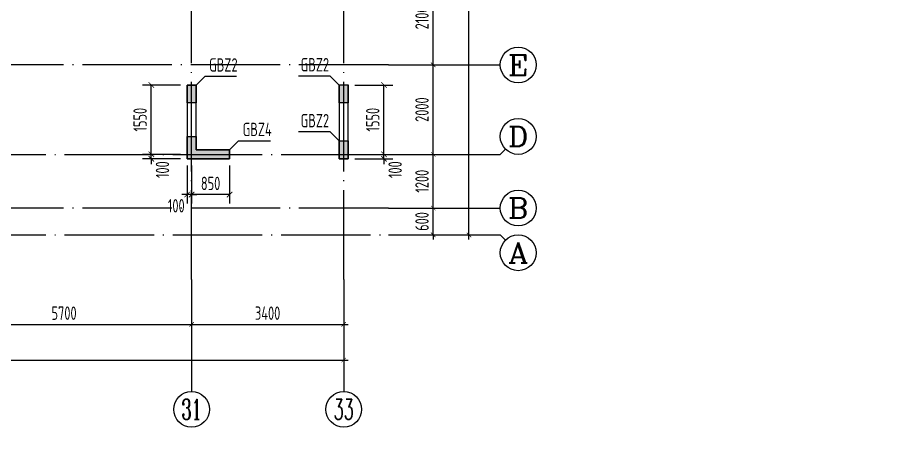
# Model space of a CAD drawing. Extents: x 826826 to 1642106, y -156213 to 399140.
# Drawn here: x 1212855 to 1232476, y 115440 to 125274 of the extents above; entities that cross this region are included whole.
import ezdxf
from ezdxf.enums import TextEntityAlignment as Align

# ---------------------------------------------------------------- set-up
doc = ezdxf.new("R2010")
doc.units = 0
doc.header["$LTSCALE"] = 1000
doc.linetypes.add('DOTE', pattern=[2.42, 2, -0.2, 0.02, -0.2])
doc.layers.get('0').update_dxf_attribs({"linetype": 'CONTINUOUS'})
doc.layers.get('DEFPOINTS').update_dxf_attribs({"linetype": 'CONTINUOUS'})
for name, color, linetype in [('A-AXIS', 1, 'CONTINUOUS'), ('A-DOTE', 10, 'DOTE'), ('AXIS_TEXT', 4, 'CONTINUOUS'), ('S-Q墙实线', 6, 'CONTINUOUS'), ('S-Q墙标注', 3, 'CONTINUOUS'), ('S-X详图填充', 252, 'CONTINUOUS'), ('S-X详图实线', 4, 'CONTINUOUS'), ('S-Y一般标注', 3, 'CONTINUOUS'), ('S-Z柱编号', 6, 'CONTINUOUS'), ('审核', 1, 'CONTINUOUS')]:
    doc.layers.add(name, color=color, linetype=linetype)
doc.styles.add('_TCH_AXIS', font='COMPLEX', dxfattribs={"bigfont": 'GBCBIG'})
doc.styles.add('COMPLEX', font='COMPLEX')
doc.styles.add('TSSD_DIMENSION', font='Tssdeng.shx', dxfattribs={"width": 0.7, "bigfont": 'tssdchn.shx'})
doc.styles.add('TSSD_REIN', font='tssdeng.shx', dxfattribs={"width": 0.7, "height": 300, "bigfont": 'tssdchn.shx'})
doc.styles.add('结构文字', font='zstxt.shx', dxfattribs={"width": 0.7, "bigfont": 'zshz.shx'})
doc.dimstyles.new('STRUCK', dxfattribs={"dimtxt": 400, "dimasz": 121, "dimexe": 200, "dimexo": 150, "dimgap": 115, "dimtad": 1, "dimdec": 0, "dimdsep": 46, "dimtxsty": '结构文字', "dimblk": 'ARCHTICK', "dimcen": 400, "dimclrd": 3, "dimclre": 3, "dimclrt": 7, "dimadec": 0, "dimazin": 0, "dimtfac": 1, "dimtdec": 0, "dimtix": 1, "dimtmove": 2, "dimatfit": 3, "dimldrblk": '_DIMX', "dimfxl": 0, "dimtolj": 1, "dimtzin": 0, "dimarcsym": 0})
doc.dimstyles.new('TSSD_100_100$0', dxfattribs={"dimtxt": 300, "dimasz": 80, "dimexe": 100, "dimexo": 250, "dimgap": 100, "dimtad": 1, "dimdec": 0, "dimzin": 0, "dimdsep": 46, "dimtxsty": 'TSSD_DIMENSION', "dimblk": 'ARCHTICK', "dimcen": 0, "dimdle": 100, "dimclrd": 3, "dimclre": 3, "dimclrt": 7, "dimadec": 0, "dimazin": 0, "dimtfac": 1, "dimtdec": 0, "dimtix": 1, "dimtmove": 2, "dimatfit": 3, "dimldrblk": 'ARCHTICK', "dimfxl": 0, "dimtolj": 1, "dimtzin": 0, "dimarcsym": 0})

# ---------------------------------------------------------------- blocks, each defined once
blk = doc.blocks.new('_ArchTick')
at = {"color": 0, "linetype": 'ByBlock', "const_width": 0.15}
blk.add_lwpolyline([(-0.5, -0.5), (0.5, 0.5)], dxfattribs=at)
blk = doc.blocks.new('*D870')
at = {"layer": 'DEFPOINTS', "color": 0}
for p in [(49700.000008, 3300.000008), (53100.000008, 3300.000008), (53100.000008, 2300.000008)]:
    blk.add_point(p, dxfattribs=at)
at = {"layer": 'S-Y一般标注', "color": 0, "lineweight": -2}
for p, q in [((49700.000008, 3050.000008), (49700.000008, 2200.000008)), ((53100.000008, 3050.000008), (53100.000008, 2200.000008)), ((49600.000008, 2300.000008), (53200.000008, 2300.000008))]:
    blk.add_line(p, q, dxfattribs=at)
at = {"layer": 'S-Y一般标注', "color": 0, "lineweight": -2, "xscale": 100, "yscale": 100, "zscale": 100, "rotation": 180}
blk.add_blockref('_ArchTick', (49700.000008, 2300.000008), dxfattribs=at)
at = {"layer": 'S-Y一般标注', "color": 0, "lineweight": -2, "xscale": 100, "yscale": 100, "zscale": 100}
blk.add_blockref('_ArchTick', (53100.000008, 2300.000008), dxfattribs=at)
at = {"layer": 'S-Y一般标注', "color": 7, "insert": (51400.000008, 2550.000008), "char_height": 300, "attachment_point": 5, "style": 'TSSD_DIMENSION'}
blk.add_mtext('\\A1;3400', dxfattribs=at)
blk = doc.blocks.new('*D871')
at = {"layer": 'DEFPOINTS', "color": 0}
for p in [(44000, 3300), (49700, 3300), (49700, 2300)]:
    blk.add_point(p, dxfattribs=at)
at = {"layer": 'S-Y一般标注', "color": 0, "lineweight": -2}
for p, q in [((44000, 3050), (44000, 2200)), ((49700, 3050), (49700, 2200)), ((43900, 2300), (49800, 2300))]:
    blk.add_line(p, q, dxfattribs=at)
at = {"layer": 'S-Y一般标注', "color": 0, "lineweight": -2, "xscale": 100, "yscale": 100, "zscale": 100, "rotation": 180}
blk.add_blockref('_ArchTick', (44000, 2300), dxfattribs=at)
at = {"layer": 'S-Y一般标注', "color": 0, "lineweight": -2, "xscale": 100, "yscale": 100, "zscale": 100}
blk.add_blockref('_ArchTick', (49700, 2300), dxfattribs=at)
at = {"layer": 'S-Y一般标注', "color": 7, "insert": (46850, 2550), "char_height": 300, "attachment_point": 5, "style": 'TSSD_DIMENSION'}
blk.add_mtext('\\A1;5700', dxfattribs=at)
blk = doc.blocks.new('*D876')
at = {"layer": 'DEFPOINTS', "color": 0}
for p in [(54100.000008, 4900.000008), (55100.000008, 4900.000008), (54100.000008, 4300.000008)]:
    blk.add_point(p, dxfattribs=at)
at = {"layer": 'S-Y一般标注', "color": 0, "lineweight": -2}
for p, q in [((55100.000008, 4900.000008), (55100.000008, 5000.000008)), ((54350.000008, 4900.000008), (55200.000008, 4900.000008)), ((55100.000008, 4300.000008), (55100.000008, 4900.000008)), ((54350.000008, 4300.000008), (55200.000008, 4300.000008)), ((55100.000008, 4300.000008), (55100.000008, 4200.000008))]:
    blk.add_line(p, q, dxfattribs=at)
at = {"layer": 'S-Y一般标注', "color": 0, "lineweight": -2, "xscale": 100, "yscale": 100, "zscale": 100}
for p, rotation in [((55100.000008, 4900.000008), 270), ((55100.000008, 4300.000008), 90)]:
    blk.add_blockref('_ArchTick', p, dxfattribs=dict(at, rotation=rotation))
at = {"layer": 'S-Y一般标注', "color": 7, "insert": (54850.000008, 4600.000008), "char_height": 300, "attachment_point": 5, "rotation": 90, "style": 'TSSD_DIMENSION'}
blk.add_mtext('\\A1;600', dxfattribs=at)
blk = doc.blocks.new('*D877')
at = {"layer": 'DEFPOINTS', "color": 0}
for p in [(54100.000008, 6100.000008), (55100.000008, 6100.000008), (54100.000008, 4900.000008)]:
    blk.add_point(p, dxfattribs=at)
at = {"layer": 'S-Y一般标注', "color": 0, "lineweight": -2}
for p, q in [((54350.000008, 6100.000008), (55200.000008, 6100.000008)), ((55100.000008, 4800.000008), (55100.000008, 6200.000008)), ((54350.000008, 4900.000008), (55200.000008, 4900.000008))]:
    blk.add_line(p, q, dxfattribs=at)
at = {"layer": 'S-Y一般标注', "color": 0, "lineweight": -2, "xscale": 100, "yscale": 100, "zscale": 100}
for p, rotation in [((55100.000008, 6100.000008), 90), ((55100.000008, 4900.000008), 270)]:
    blk.add_blockref('_ArchTick', p, dxfattribs=dict(at, rotation=rotation))
at = {"layer": 'S-Y一般标注', "color": 7, "insert": (54850.000008, 5500.000008), "char_height": 300, "attachment_point": 5, "rotation": 90, "style": 'TSSD_DIMENSION'}
blk.add_mtext('\\A1;1200', dxfattribs=at)
blk = doc.blocks.new('*D878')
at = {"layer": 'DEFPOINTS', "color": 0}
for p in [(54100, 8100), (55100, 8100), (54100, 6100)]:
    blk.add_point(p, dxfattribs=at)
at = {"layer": 'S-Y一般标注', "color": 0, "lineweight": -2}
for p, q in [((54350, 8100), (55200, 8100)), ((55100, 6000), (55100, 8200)), ((54350, 6100), (55200, 6100))]:
    blk.add_line(p, q, dxfattribs=at)
at = {"layer": 'S-Y一般标注', "color": 0, "lineweight": -2, "xscale": 100, "yscale": 100, "zscale": 100}
for p, rotation in [((55100, 8100), 90), ((55100, 6100), 270)]:
    blk.add_blockref('_ArchTick', p, dxfattribs=dict(at, rotation=rotation))
at = {"layer": 'S-Y一般标注', "color": 7, "insert": (54850, 7100), "char_height": 300, "attachment_point": 5, "rotation": 90, "style": 'TSSD_DIMENSION'}
blk.add_mtext('\\A1;2000', dxfattribs=at)
blk = doc.blocks.new('*D879')
at = {"layer": 'DEFPOINTS', "color": 0}
for p in [(54100, 10200), (55100, 10200), (54100, 8100)]:
    blk.add_point(p, dxfattribs=at)
at = {"layer": 'S-Y一般标注', "color": 0, "lineweight": -2}
for p, q in [((55100, 8000), (55100, 10300)), ((54350, 10200), (55200, 10200)), ((54350, 8100), (55200, 8100))]:
    blk.add_line(p, q, dxfattribs=at)
at = {"layer": 'S-Y一般标注', "color": 0, "lineweight": -2, "xscale": 100, "yscale": 100, "zscale": 100}
for p, rotation in [((55100, 10200), 90), ((55100, 8100), 270)]:
    blk.add_blockref('_ArchTick', p, dxfattribs=dict(at, rotation=rotation))
at = {"layer": 'S-Y一般标注', "color": 7, "insert": (54850, 9150), "char_height": 300, "attachment_point": 5, "rotation": 90, "style": 'TSSD_DIMENSION'}
blk.add_mtext('\\A1;2100', dxfattribs=at)
blk = doc.blocks.new('*D887')
at = {"layer": 'DEFPOINTS', "color": 0}
for p in [(54100, 18800), (55900, 18800), (54100, 4300)]:
    blk.add_point(p, dxfattribs=at)
at = {"layer": 'S-Y一般标注', "color": 0, "lineweight": -2}
for p, q in [((55900, 4200), (55900, 18900)), ((54350, 18800), (56000, 18800)), ((54350, 4300), (56000, 4300))]:
    blk.add_line(p, q, dxfattribs=at)
at = {"layer": 'S-Y一般标注', "color": 0, "lineweight": -2, "xscale": 100, "yscale": 100, "zscale": 100}
for p, rotation in [((55900, 18800), 90), ((55900, 4300), 270)]:
    blk.add_blockref('_ArchTick', p, dxfattribs=dict(at, rotation=rotation))
at = {"layer": 'S-Y一般标注', "color": 7, "insert": (55650, 11550), "char_height": 300, "attachment_point": 5, "rotation": 90, "style": 'TSSD_DIMENSION'}
blk.add_mtext('\\A1;14500', dxfattribs=at)
blk = doc.blocks.new('*D918')
at = {"layer": 'DEFPOINTS', "color": 0}
for p in [(4300.000008, 3300.000008), (53100.000008, 3300.000008), (53100.000008, 1500.000008)]:
    blk.add_point(p, dxfattribs=at)
at = {"layer": 'S-Y一般标注', "color": 0, "lineweight": -2}
for p, q in [((4300.000008, 3050.000008), (4300.000008, 1400.000008)), ((53100.000008, 3050.000008), (53100.000008, 1400.000008)), ((4200.000008, 1500.000008), (53200.000008, 1500.000008))]:
    blk.add_line(p, q, dxfattribs=at)
at = {"layer": 'S-Y一般标注', "color": 0, "lineweight": -2, "xscale": 100, "yscale": 100, "zscale": 100, "rotation": 180}
blk.add_blockref('_ArchTick', (4300.000008, 1500.000008), dxfattribs=at)
at = {"layer": 'S-Y一般标注', "color": 0, "lineweight": -2, "xscale": 100, "yscale": 100, "zscale": 100}
blk.add_blockref('_ArchTick', (53100.000008, 1500.000008), dxfattribs=at)
at = {"layer": 'S-Y一般标注', "color": 7, "insert": (28700.000008, 1750.000008), "char_height": 300, "attachment_point": 5, "style": 'TSSD_DIMENSION'}
blk.add_mtext('\\A1;48800', dxfattribs=at)
blk = doc.blocks.new('_AXISO')
blk.add_circle((0, 0), 0.5)
at = {"layer": 'AXIS_TEXT', "style": 'COMPLEX', "width": 1.041667}
blk.add_attdef('A', text='', height=0.56, dxfattribs=at).set_placement((-0.25, -0.28), (0.25, -0.28), align=Align.FIT)
blk = doc.blocks.new('*D660')
at = {"layer": 'DEFPOINTS', "color": 0}
for p in [(1220244, 122216), (1220244, 122116), (1221044, 122216)]:
    blk.add_point(p, dxfattribs=at)
at = {"layer": 'S-Q墙标注', "color": 3, "lineweight": -2}
for p, q in [((1221044, 122216), (1221044, 122337)), ((1220394, 122216), (1221244, 122216)), ((1220394, 122116), (1221244, 122116)), ((1221044, 122116), (1221044, 122216)), ((1221044, 122116), (1221044, 121995))]:
    blk.add_line(p, q, dxfattribs=at)
at = {"layer": 'S-Q墙标注', "color": 3, "lineweight": -2, "xscale": 121, "yscale": 121, "zscale": 121}
for p, rotation in [((1221044, 122216), 270), ((1221044, 122116), 90)]:
    blk.add_blockref('_ArchTick', p, dxfattribs=dict(at, rotation=rotation))
at = {"layer": 'S-Q墙标注', "color": 7, "insert": (1221294, 121874), "char_height": 300, "attachment_point": 5, "rotation": 90, "style": 'TSSD_REIN'}
blk.add_mtext('\\A1;100', dxfattribs=at)
blk = doc.blocks.new('_DIMX')
blk.add_line((-150, 0), (150, 0))
at = {"const_width": 50}
blk.add_lwpolyline([(-70, -70), (70, 70)], dxfattribs=at)
blk = doc.blocks.new('*D661')
at = {"layer": 'DEFPOINTS', "color": 0}
for p in [(1220244, 123766), (1221044, 123766), (1220244, 122216)]:
    blk.add_point(p, dxfattribs=at)
at = {"layer": 'S-Q墙标注', "color": 3, "lineweight": -2}
for p, q in [((1220394, 123766), (1221244, 123766)), ((1221044, 122216), (1221044, 123766)), ((1220394, 122216), (1221244, 122216))]:
    blk.add_line(p, q, dxfattribs=at)
at = {"layer": 'S-Q墙标注', "color": 3, "lineweight": -2, "xscale": 121, "yscale": 121, "zscale": 121}
for p, rotation in [((1221044, 123766), 90), ((1221044, 122216), 270)]:
    blk.add_blockref('_ArchTick', p, dxfattribs=dict(at, rotation=rotation))
at = {"layer": 'S-Q墙标注', "color": 7, "insert": (1220794, 122991), "char_height": 300, "attachment_point": 5, "rotation": 90, "style": 'TSSD_REIN'}
blk.add_mtext('\\A1;1550', dxfattribs=at)
blk = doc.blocks.new('*D662')
at = {"layer": 'DEFPOINTS', "color": 0}
for p in [(1215844, 122216), (1216644, 122216), (1216644, 122116)]:
    blk.add_point(p, dxfattribs=at)
at = {"layer": 'S-Q墙标注', "color": 3, "lineweight": -2}
for p, q in [((1215844, 122216), (1215844, 122337)), ((1216494, 122216), (1215644, 122216)), ((1216494, 122116), (1215644, 122116)), ((1215844, 122116), (1215844, 122216)), ((1215844, 122116), (1215844, 121995))]:
    blk.add_line(p, q, dxfattribs=at)
at = {"layer": 'S-Q墙标注', "color": 3, "lineweight": -2, "xscale": 121, "yscale": 121, "zscale": 121}
for p, rotation in [((1215844, 122216), 270), ((1215844, 122116), 90)]:
    blk.add_blockref('_ArchTick', p, dxfattribs=dict(at, rotation=rotation))
at = {"layer": 'S-Q墙标注', "color": 7, "insert": (1216094, 121874), "char_height": 300, "attachment_point": 5, "rotation": 90, "style": 'TSSD_REIN'}
blk.add_mtext('\\A1;100', dxfattribs=at)
blk = doc.blocks.new('*D663')
at = {"layer": 'DEFPOINTS', "color": 0}
for p in [(1215844, 123766), (1216644, 123766), (1216644, 122216)]:
    blk.add_point(p, dxfattribs=at)
at = {"layer": 'S-Q墙标注', "color": 3, "lineweight": -2}
for p, q in [((1216494, 123766), (1215644, 123766)), ((1215844, 122216), (1215844, 123766)), ((1216494, 122216), (1215644, 122216))]:
    blk.add_line(p, q, dxfattribs=at)
at = {"layer": 'S-Q墙标注', "color": 3, "lineweight": -2, "xscale": 121, "yscale": 121, "zscale": 121}
for p, rotation in [((1215844, 123766), 90), ((1215844, 122216), 270)]:
    blk.add_blockref('_ArchTick', p, dxfattribs=dict(at, rotation=rotation))
at = {"layer": 'S-Q墙标注', "color": 7, "insert": (1215594, 122991), "char_height": 300, "attachment_point": 5, "rotation": 90, "style": 'TSSD_REIN'}
blk.add_mtext('\\A1;1550', dxfattribs=at)
blk = doc.blocks.new('*D664')
at = {"layer": 'DEFPOINTS', "color": 0}
for p in [(1216744, 122116), (1217594, 122116), (1216744, 121316)]:
    blk.add_point(p, dxfattribs=at)
at = {"layer": 'S-Q墙标注', "color": 3, "lineweight": -2}
for p, q in [((1216744, 121966), (1216744, 121116)), ((1217594, 121966), (1217594, 121116)), ((1217594, 121316), (1216744, 121316))]:
    blk.add_line(p, q, dxfattribs=at)
at = {"layer": 'S-Q墙标注', "color": 3, "lineweight": -2, "xscale": 121, "yscale": 121, "zscale": 121, "rotation": 180}
blk.add_blockref('_ArchTick', (1216744, 121316), dxfattribs=at)
at = {"layer": 'S-Q墙标注', "color": 3, "lineweight": -2, "xscale": 121, "yscale": 121, "zscale": 121}
blk.add_blockref('_ArchTick', (1217594, 121316), dxfattribs=at)
at = {"layer": 'S-Q墙标注', "color": 7, "insert": (1217169, 121566), "char_height": 300, "attachment_point": 5, "style": 'TSSD_REIN'}
blk.add_mtext('\\A1;850', dxfattribs=at)
blk = doc.blocks.new('*D665')
at = {"layer": 'DEFPOINTS', "color": 0}
for p in [(1216644, 122116), (1216744, 122116), (1216644, 121316)]:
    blk.add_point(p, dxfattribs=at)
at = {"layer": 'S-Q墙标注', "color": 3, "lineweight": -2}
for p, q in [((1216644, 121966), (1216644, 121116)), ((1216744, 121966), (1216744, 121116)), ((1216644, 121316), (1216523, 121316)), ((1216744, 121316), (1216644, 121316)), ((1216744, 121316), (1216865, 121316))]:
    blk.add_line(p, q, dxfattribs=at)
at = {"layer": 'S-Q墙标注', "color": 3, "lineweight": -2, "xscale": 121, "yscale": 121, "zscale": 121}
blk.add_blockref('_ArchTick', (1216644, 121316), dxfattribs=at)
at = {"layer": 'S-Q墙标注', "color": 3, "lineweight": -2, "xscale": 121, "yscale": 121, "zscale": 121, "rotation": 180}
blk.add_blockref('_ArchTick', (1216744, 121316), dxfattribs=at)
at = {"layer": 'S-Q墙标注', "color": 7, "insert": (1216402, 121066), "char_height": 300, "attachment_point": 5, "style": 'TSSD_REIN'}
blk.add_mtext('\\A1;100', dxfattribs=at)
blk = doc.blocks.new('20210801.08533475')
at = {"layer": 'A-AXIS'}
for p, q in [((54100, 8100), (56600, 8100)), ((54100, 6100), (56600, 6100)), ((56717.2, 6217.2), (56600, 6100)), ((54100, 4900), (56600, 4900)), ((54100, 4300), (56600, 4300)), ((56717.2, 4182.8), (56600, 4300)), ((49700, 3300), (49700, 800)), ((53100, 3300), (53100, 800))]:
    blk.add_line(p, q, dxfattribs=at)
at = {"layer": 'A-DOTE'}
for p, q in [((53100, 3300), (53100, 19800)), ((49700, 3300), (49700, 10500)), ((54100, 8100), (3300, 8100)), ((3300, 6100), (54100, 6100)), ((54100, 4900), (3300, 4900)), ((3300, 4300), (54100, 4300))]:
    blk.add_line(p, q, dxfattribs=at)
at = {"layer": 'A-AXIS'}
ref = blk.add_blockref('_AXISO', (57000, 8100), dxfattribs=dict(at, xscale=800, yscale=800, zscale=800))
ref.add_attrib('A', 'E', dxfattribs={"layer": 'AXIS_TEXT', "height": 452.5, "style": '_TCH_AXIS', "width": 1.3125}).set_placement((56773.7, 7873.7), (57226.3, 7873.7), align=Align.FIT)
ref = blk.add_blockref('_AXISO', (57000, 6500), dxfattribs=dict(at, xscale=800, yscale=800, zscale=800))
ref.add_attrib('A', 'D', dxfattribs={"layer": 'AXIS_TEXT', "height": 452.5, "style": '_TCH_AXIS', "width": 1.235294}).set_placement((56773.7, 6273.7), (57226.3, 6273.7), align=Align.FIT)
ref = blk.add_blockref('_AXISO', (57000, 4900), dxfattribs=dict(at, xscale=800, yscale=800, zscale=800))
ref.add_attrib('A', 'B', dxfattribs={"layer": 'AXIS_TEXT', "height": 452.5, "style": '_TCH_AXIS', "width": 1.235294}).set_placement((56773.7, 4673.7), (57226.3, 4673.7), align=Align.FIT)
ref = blk.add_blockref('_AXISO', (57000, 3900), dxfattribs=dict(at, xscale=800, yscale=800, zscale=800))
ref.add_attrib('A', 'A', dxfattribs={"layer": 'AXIS_TEXT', "height": 452.5, "style": '_TCH_AXIS', "width": 1.166667}).set_placement((56773.7, 3673.7), (57226.3, 3673.7), align=Align.FIT)
ref = blk.add_blockref('_AXISO', (49700, 400), dxfattribs=dict(at, xscale=800, yscale=800, zscale=800))
ref.add_attrib('A', '31', dxfattribs={"layer": 'AXIS_TEXT', "height": 452.55, "style": '_TCH_AXIS', "width": 0.75}).set_placement((49473.7, 173.7), (49926.3, 173.7), align=Align.FIT)
ref = blk.add_blockref('_AXISO', (53100, 400), dxfattribs=dict(at, xscale=800, yscale=800, zscale=800))
ref.add_attrib('A', '33', dxfattribs={"layer": 'AXIS_TEXT', "height": 452.55, "style": '_TCH_AXIS', "width": 0.636364}).set_placement((52873.7, 173.7), (53326.3, 173.7), align=Align.FIT)
at = {"layer": 'S-Y一般标注'}
for p1, p2, distance, picture, middle in [((54100, 4300), (54100, 18800), -1800, '*D887', (55650, 11550)), ((54100, 8100), (54100, 10200), -1000, '*D879', (54850, 9150)), ((54100, 6100), (54100, 8100), -1000, '*D878', (54850, 7100)), ((54100, 4900), (54100, 6100), -1000, '*D877', (54850, 5500)), ((54100, 4300), (54100, 4900), -1000, '*D876', (54850, 4600)), ((4300, 3300), (53100, 3300), -1800, '*D918', (28700, 1750)), ((44000, 3300), (49700, 3300), -1000, '*D871', (46850, 2550)), ((49700, 3300), (53100, 3300), -1000, '*D870', (51400, 2550))]:
    dim = blk.add_aligned_dim(p1=p1, p2=p2, distance=distance, dimstyle='TSSD_100_100$0', override={"dimasz": 100, "dimclrd": 0, "dimclre": 0}, dxfattribs=at)
    dim.commit()
    dim.dimension.update_dxf_attribs({"geometry": picture, "text_midpoint": middle})

msp = doc.modelspace()

# ---------------------------------------------------------------- hatches: boundary and pattern name
at = {"layer": 'S-X详图填充'}
h = msp.add_hatch(color=256, dxfattribs=at)
h.dxf.hatch_style = 1
h.paths.add_polyline_path([(1216844.35, 123365.81), (1216644.35, 123365.81), (1216644.35, 123765.81), (1216844.35, 123765.81)])
h = msp.add_hatch(color=256, dxfattribs=at)
h.dxf.hatch_style = 1
h.paths.add_polyline_path([(1220244.35, 123367.52), (1220044.35, 123367.52), (1220044.35, 123767.52), (1220244.35, 123767.52)])
h = msp.add_hatch(color=256, dxfattribs=at)
h.dxf.hatch_style = 1
h.paths.add_polyline_path([(1216844.35, 122315.81), (1217594.35, 122315.81), (1217594.35, 122115.81), (1216644.35, 122115.81), (1216644.35, 122615.81), (1216844.35, 122615.81)])
h = msp.add_hatch(color=256, dxfattribs=at)
h.dxf.hatch_style = 1
h.paths.add_polyline_path([(1220044.35, 122515.81), (1220244.35, 122515.81), (1220244.35, 122115.81), (1220044.35, 122115.81)])

# ---------------------------------------------------------------- linework, layer by layer
at = {"layer": 'S-Q墙实线'}
msp.add_lwpolyline([(1217594.35, 122115.81), (1217594.35, 122115.81), (1217594.35, 122315.81), (1217594.35, 122315.81), (1216844.35, 122315.81), (1216844.35, 123765.81), (1216644.35, 123765.81), (1216644.35, 122115.81), (1217594.35, 122115.81)], dxfattribs=at)
msp.add_lwpolyline([(1220244.35, 122115.81), (1220244.35, 123765.81), (1220044.35, 123765.81), (1220044.35, 122115.81)], close=True, dxfattribs=at)
at = {"layer": 'S-X详图实线'}
for points in [[(1216844.35, 123365.81), (1216644.35, 123365.81), (1216644.35, 123765.81), (1216844.35, 123765.81), (1216844.35, 123365.81)], [(1220244.35, 123367.52), (1220044.35, 123367.52), (1220044.35, 123767.52), (1220244.35, 123767.52), (1220244.35, 123367.52)], [(1216644.35, 122615.81), (1216844.35, 122615.81), (1216844.35, 122315.81), (1217594.35, 122315.81), (1217594.35, 122115.81), (1216644.35, 122115.81), (1216644.35, 122615.81)], [(1220044.35, 122515.81), (1220244.35, 122515.81), (1220244.35, 122115.81), (1220044.35, 122115.81), (1220044.35, 122515.81)]]:
    msp.add_lwpolyline(points, close=True, dxfattribs=at)
at = {"layer": 'S-Z柱编号', "color": 7}
for points in [[(1216844.35, 123765.81), (1217044.35, 123965.81), (1217748.22, 123965.81)], [(1220044.35, 123765.77), (1219844.35, 123965.77), (1219136.97, 123965.77)], [(1220044.35, 122515.81), (1219844.35, 122715.81), (1219136.97, 122715.81)], [(1217594.35, 122315.81), (1217794.35, 122515.81), (1218509.56, 122515.81)]]:
    msp.add_lwpolyline(points, dxfattribs=at)
at = {"layer": '审核', "const_width": 5}
msp.add_lwpolyline([(852711.89, 377338, -0.57735027), (928228.61, 377338, -0.57735027), (1003745.32, 377338, -0.57735027), (1079262.03, 377338, -0.57735027), (1154778.74, 377338, -0.57735027), (1230295.46, 377338, -0.57735027), (1230295.46, 301821.29, -0.57735027), (1230295.46, 226304.57, -0.57735027), (1230295.46, 150787.86, -0.57735027), (1230295.46, 75271.15, -0.57735027), (1230295.46, -245.56, -0.57735027), (1154778.74, -245.56, -0.57735027), (1079262.03, -245.56, -0.57735027), (1003745.32, -245.56, -0.57735027), (928228.61, -245.56, -0.57735027), (852711.89, -245.56, -0.57735027), (852711.89, 75271.15, -0.57735027), (852711.89, 150787.86, -0.57735027), (852711.89, 226304.57, -0.57735027), (852711.89, 301821.29, -0.57735027), (852711.89, 377338, -0.57735027), (852711.89, 377338, -0.57735027)], format="xyb", dxfattribs=at)

# ---------------------------------------------------------------- block references
at = {"layer": 'S-Y一般标注'}
msp.add_blockref('20210801.08533475', (1167044.35, 116115.81), dxfattribs=at)

# ---------------------------------------------------------------- texts
at = {"layer": 'S-Z柱编号', "color": 7, "style": 'TSSD_REIN', "width": 0.7}
for s, p in [('GBZ2', (1217136.27, 123975.1)), ('GBZ2', (1219181.53, 123979.52)), ('GBZ2', (1219181.53, 122729.55)), ('GBZ4', (1217886.27, 122532.66))]:
    msp.add_text(s, height=300, dxfattribs=at).set_placement(p, align=Align.BOTTOM_LEFT)

# ---------------------------------------------------------------- dimensions: what is measured, and where the dimension line sits
at = {"layer": 'S-Q墙标注'}
for base, p1, p2, angle, picture, middle in [((1215844.35, 123765.81), (1216644.35, 122215.81), (1216644.35, 123765.81), 90, '*D663', (1215594.35, 122990.81)), ((1221044.35, 123765.77), (1220244.35, 122215.81), (1220244.35, 123765.77), 90, '*D661', (1220794.35, 122990.79)), ((1216744.36, 121315.81), (1217594.35, 122115.81), (1216744.36, 122115.81), 180, '*D664', (1217169.35, 121565.81))]:
    dim = msp.add_linear_dim(base=base, p1=p1, p2=p2, angle=angle, dimstyle='STRUCK', override={"dimtxt": 300, "dimgap": 100, "dimtxsty": 'TSSD_REIN'}, dxfattribs=at)
    dim.commit()
    dim.dimension.update_dxf_attribs({"geometry": picture, "text_midpoint": middle})
for base, p1, p2, angle, picture, middle in [((1215844.35, 122215.81), (1216644.35, 122115.81), (1216644.35, 122215.81), 90, '*D662', (1216094.35, 121873.89)), ((1221044.35, 122215.81), (1220244.35, 122115.81), (1220244.35, 122215.81), 90, '*D660', (1221294.35, 121873.89)), ((1216644.35, 121315.81), (1216744.36, 122115.81), (1216644.35, 122115.81), 180, '*D665', (1216402.43, 121065.81))]:
    dim = msp.add_linear_dim(base=base, p1=p1, p2=p2, angle=angle, dimstyle='STRUCK', override={"dimtxt": 300, "dimgap": 100, "dimtxsty": 'TSSD_REIN'}, dxfattribs=at)
    dim.commit()
    dim.dimension.update_dxf_attribs({"geometry": picture, "text_midpoint": middle, "dimtype": 160})

doc.saveas('drawing.dxf')
